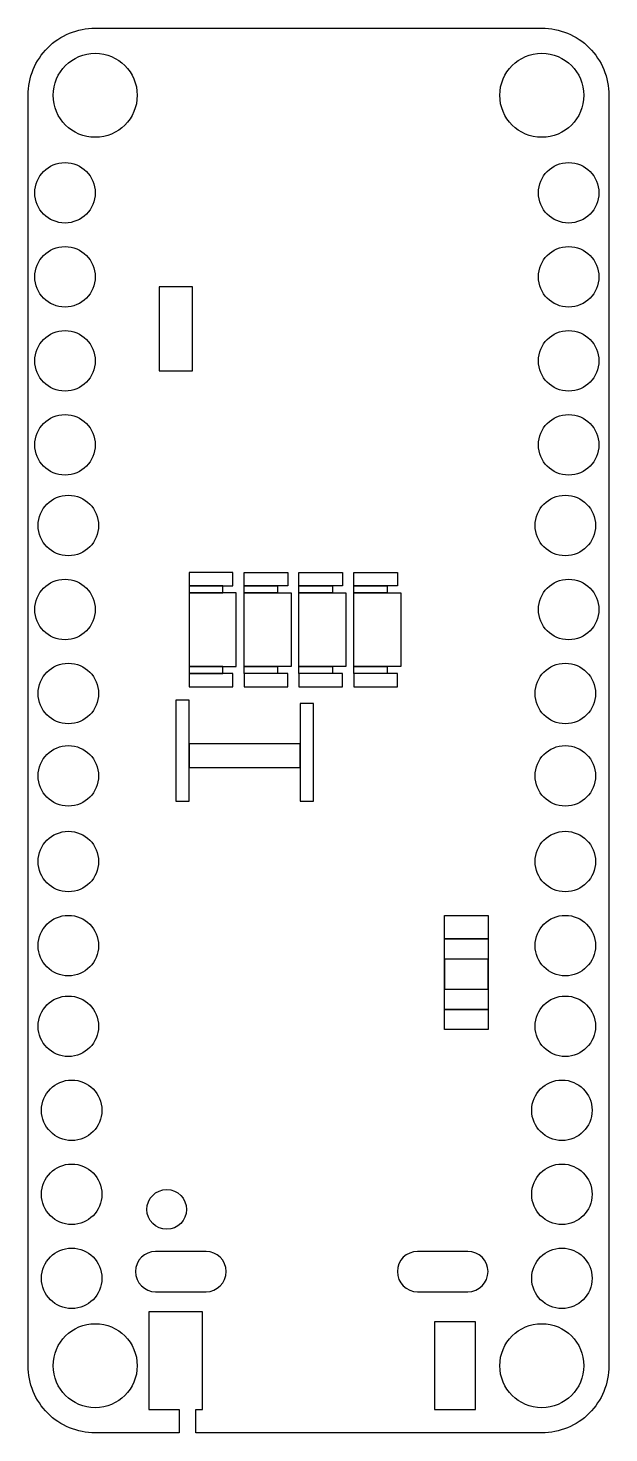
# Model space of a CAD drawing. Header units: millimetres. Extents: x -8.6 to 8.7, y -20.3 to 21.5.
import ezdxf

# ---------------------------------------------------------------- set-up
doc = ezdxf.new("R2010")
doc.units = ezdxf.units.MM
doc.layers.get('0').update_dxf_attribs({"linetype": 'CONTINUOUS'})

msp = doc.modelspace()

# ---------------------------------------------------------------- linework, layer by layer
for p, q in [((-2.167, 5.3), (-0.867, 5.3)), ((-2.167, 4.9), (-2.167, 5.3)), ((-0.867, 5.3), (-0.867, 4.9)), ((-0.533, 5.3), (0.767, 5.3)), ((-0.533, 4.9), (-0.533, 5.3)), ((0.767, 5.3), (0.767, 4.9)), ((1.1, 5.3), (2.4, 5.3)), ((1.1, 4.9), (1.1, 5.3)), ((2.4, 5.3), (2.4, 4.9)), ((-0.867, 4.9), (-2.167, 4.9)), ((-2.167, 4.9), (-1.167, 4.9)), ((-2.167, 4.7), (-2.167, 4.9)), ((-2.167, 2.5), (-2.167, 4.7)), ((-2.167, 4.7), (-0.767, 4.7)), ((-1.167, 4.7), (-2.167, 4.7)), ((-1.167, 4.9), (-1.167, 4.7)), ((-0.767, 4.7), (-0.767, 2.5)), ((0.767, 4.9), (-0.533, 4.9)), ((-0.533, 4.9), (0.467, 4.9)), ((-0.533, 4.7), (-0.533, 4.9)), ((-0.533, 2.5), (-0.533, 4.7)), ((-0.533, 4.7), (0.867, 4.7)), ((0.467, 4.7), (-0.533, 4.7)), ((0.467, 4.9), (0.467, 4.7)), ((0.867, 4.7), (0.867, 2.5)), ((2.4, 4.9), (1.1, 4.9)), ((1.1, 4.9), (2.1, 4.9)), ((1.1, 4.7), (1.1, 4.9)), ((1.1, 2.5), (1.1, 4.7)), ((1.1, 4.7), (2.5, 4.7)), ((2.1, 4.7), (1.1, 4.7)), ((2.1, 4.9), (2.1, 4.7)), ((2.5, 4.7), (2.5, 2.5)), ((-0.767, 2.5), (-2.167, 2.5)), ((-2.167, 2.5), (-1.167, 2.5)), ((-2.167, 2.3), (-2.167, 2.5)), ((-1.167, 2.3), (-2.167, 2.3)), ((-1.167, 2.5), (-1.167, 2.3)), ((0.867, 2.5), (-0.533, 2.5)), ((-0.533, 2.5), (0.467, 2.5)), ((-0.533, 2.3), (-0.533, 2.5)), ((0.467, 2.3), (-0.533, 2.3)), ((0.467, 2.5), (0.467, 2.3)), ((2.5, 2.5), (1.1, 2.5)), ((1.1, 2.5), (2.1, 2.5)), ((1.1, 2.3), (1.1, 2.5)), ((2.1, 2.3), (1.1, 2.3)), ((2.1, 2.5), (2.1, 2.3)), ((3.8, -5.6), (3.8, -4.9)), ((3.8, -4.9), (5.1, -4.9)), ((5.1, -4.9), (5.1, -5.6)), ((3.8, -7.7), (3.8, -5.6)), ((3.8, -5.6), (5.1, -5.6)), ((5.1, -5.6), (3.8, -5.6)), ((5.1, -5.6), (5.1, -7.7)), ((5.1, -7.7), (3.8, -7.7)), ((3.8, -8.3), (3.8, -7.7)), ((3.8, -7.7), (5.1, -7.7)), ((5.1, -7.7), (5.1, -8.3)), ((5.1, -8.3), (3.8, -8.3))]:
    msp.add_line(p, q)
for points in [[(-4.1, -19.6), (-4.1, -20.3), (-6.6, -20.3, -0.414214), (-8.6, -18.3), (-8.6, 19.5, -0.414214), (-6.6, 21.5), (6.7, 21.5, -0.414214), (8.7, 19.5), (8.7, -18.3, -0.414214), (6.7, -20.3), (-3.6, -20.3), (-3.6, -19.6), (-3.4, -19.6), (-3.4, -16.7), (-5, -16.7), (-5, -19.6)], [(-4.8, -16.1), (-3.3, -16.1, 1), (-3.3, -14.9), (-4.8, -14.9, 1)], [(3, -16.1), (4.5, -16.1, 1), (4.5, -14.9), (3, -14.9, 1)]]:
    msp.add_lwpolyline(points, format="xyb", close=True)
for points in [[(-4.7, 11.3), (-3.7, 11.3), (-3.7, 13.8), (-4.7, 13.8)], [(-3.8, 4.9), (-2.5, 4.9), (-2.5, 5.3), (-3.8, 5.3), (-3.8, 4.9), (-3.8, 4.7), (-2.8, 4.7), (-2.8, 4.9)], [(-3.8, 2.5), (-2.4, 2.5), (-2.4, 4.7), (-3.8, 4.7), (-3.8, 2.5), (-3.8, 2.3), (-2.8, 2.3), (-2.8, 2.5)], [(-3.8, 1.9), (-2.5, 1.9), (-2.5, 2.3), (-3.8, 2.3)], [(-0.867, 1.9), (-0.867, 2.3), (-2.167, 2.3), (-2.167, 1.9)], [(0.767, 1.9), (0.767, 2.3), (-0.533, 2.3), (-0.533, 1.9)], [(2.4, 1.9), (2.4, 2.3), (1.1, 2.3), (1.1, 1.9)], [(-4.2, -1.5), (-3.8, -1.5), (-3.8, 1.5), (-4.2, 1.5)], [(-0.5, -1.5), (-0.1, -1.5), (-0.1, 1.4), (-0.5, 1.4)], [(-3.8, -0.5), (-0.5, -0.5), (-0.5, 0.2), (-3.8, 0.2)], [(3.8, -7.1), (5.1, -7.1), (5.1, -6.2), (3.8, -6.2)], [(4.73, -17), (3.5, -17), (3.5, -19.6), (4.73, -19.6)]]:
    msp.add_lwpolyline(points, close=True)
for centre, radius in [((-6.6, 19.5), 1.25), ((6.7, 19.5), 1.25), ((-7.5, 16.6), 0.9), ((7.5, 16.6), 0.9), ((-7.5, 14.1), 0.9), ((7.5, 14.1), 0.9), ((-7.5, 11.6), 0.9), ((7.5, 11.6), 0.9), ((-7.5, 9.1), 0.9), ((7.5, 9.1), 0.9), ((-7.4, 6.7), 0.9), ((7.4, 6.7), 0.9), ((-7.5, 4.2), 0.9), ((7.5, 4.2), 0.9), ((-7.4, 1.7), 0.9), ((7.4, 1.7), 0.9), ((-7.4, -0.75), 0.9), ((7.4, -0.75), 0.9), ((-7.4, -3.3), 0.9), ((7.4, -3.3), 0.9), ((-7.4, -5.8), 0.9), ((7.4, -5.8), 0.9), ((-7.4, -8.2), 0.9), ((7.4, -8.2), 0.9), ((-7.3, -10.7), 0.9), ((7.3, -10.7), 0.9), ((-7.3, -13.2), 0.9), ((7.3, -13.2), 0.9), ((-4.47, -13.65), 0.59), ((-7.3, -15.7), 0.9), ((7.3, -15.7), 0.9), ((-6.6, -18.3), 1.25), ((6.7, -18.3), 1.25)]:
    msp.add_circle(centre, radius)

doc.saveas('drawing.dxf')
